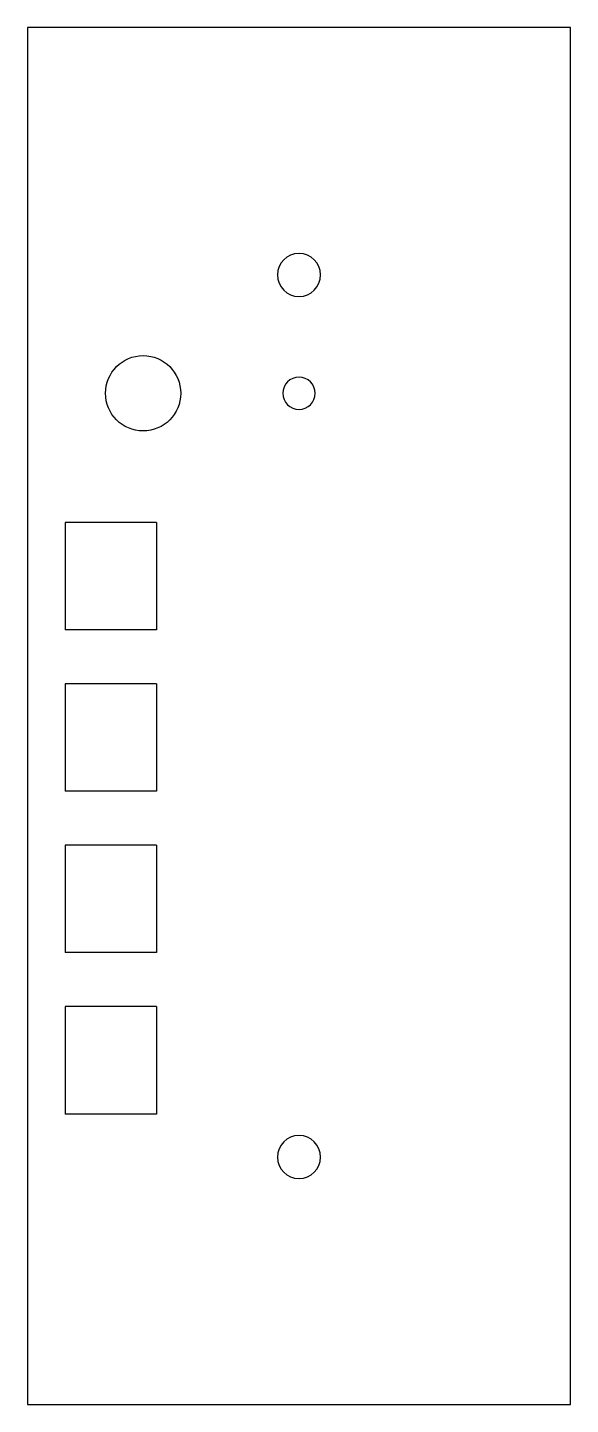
# Model space of a CAD drawing. Header units: millimetres. Extents: x 175 to 225, y 70 to 198.
import ezdxf

# ---------------------------------------------------------------- set-up
doc = ezdxf.new("R2010")
doc.units = ezdxf.units.MM
doc.header["$LTSCALE"] = 10
doc.header["$MEASUREMENT"] = 0
doc.layers.get('0').update_dxf_attribs({"linetype": 'CONTINUOUS'})

msp = doc.modelspace()

# ---------------------------------------------------------------- linework, layer by layer
at = {"extrusion": (0, 0, -1)}
for p, q in [((174.75, 198), (174.75, 70)), ((225.25, 198), (174.75, 198)), ((225.25, 70), (225.25, 198)), ((178.25, 152), (178.25, 142)), ((186.75, 152), (186.75, 142)), ((178.25, 137), (178.25, 127)), ((186.75, 137), (186.75, 127)), ((178.25, 122), (178.25, 112)), ((186.75, 122), (186.75, 112)), ((178.25, 107), (178.25, 97)), ((186.75, 107), (186.75, 97)), ((174.75, 70), (225.25, 70))]:
    msp.add_line(p, q, dxfattribs=at)
for p, q in [((186.75, 152), (178.25, 152)), ((186.75, 142), (178.25, 142)), ((186.75, 137), (178.25, 137)), ((186.75, 127), (178.25, 127)), ((186.75, 122), (178.25, 122)), ((186.75, 112), (178.25, 112)), ((186.75, 107), (178.25, 107)), ((186.75, 97), (178.25, 97))]:
    msp.add_line(p, q)
for centre, radius in [((-200, 175), 2), ((-200, 164), 1.5), ((-200, 93), 2)]:
    msp.add_circle(centre, radius, dxfattribs=at)
msp.add_circle((185.5, 164), 3.5)

doc.saveas('drawing.dxf')
